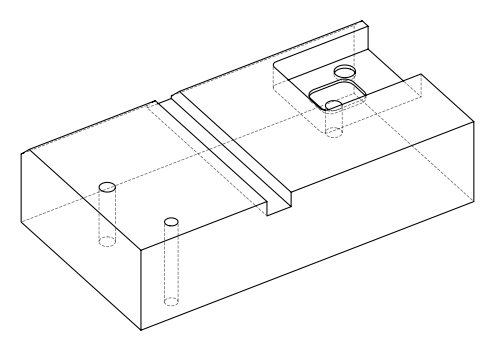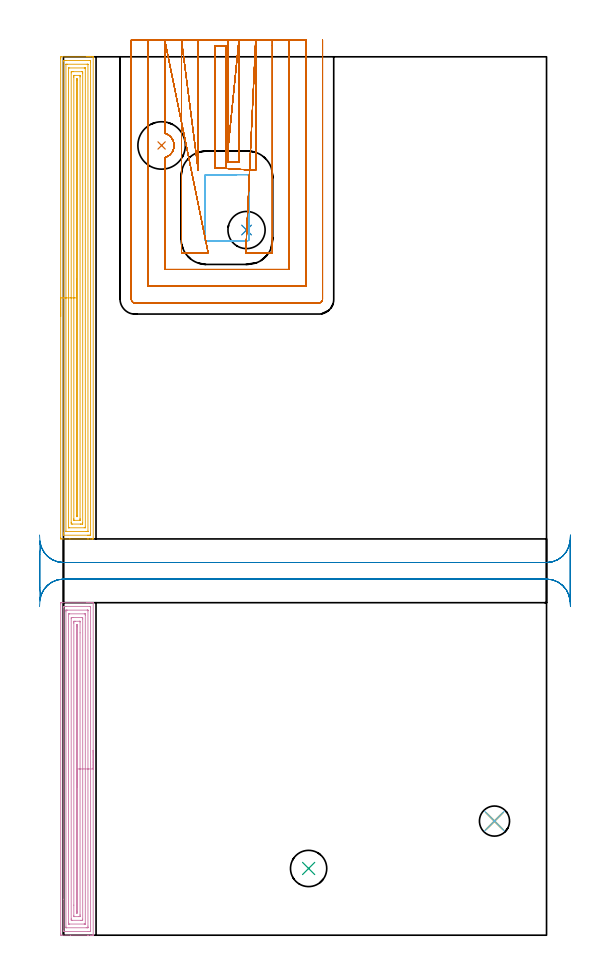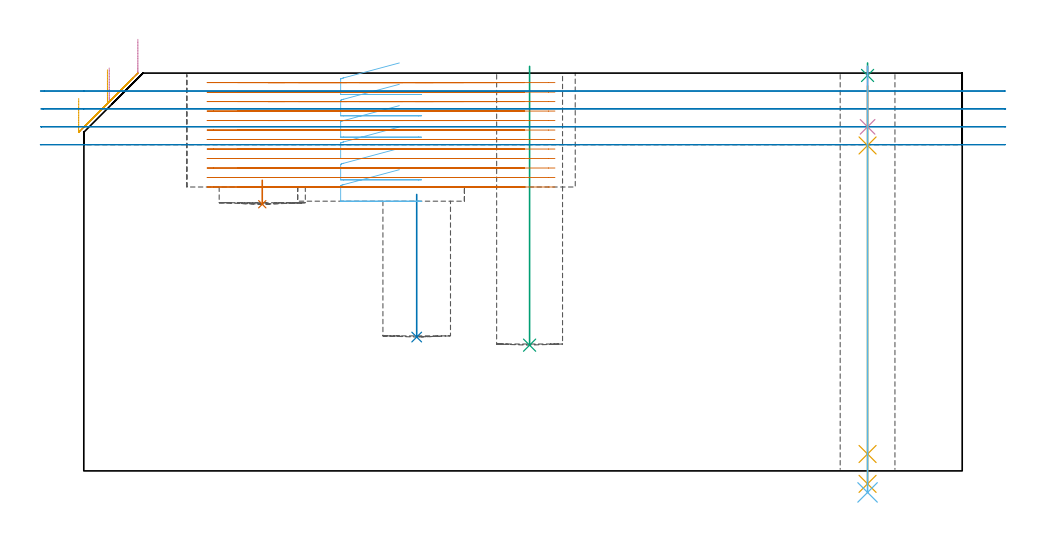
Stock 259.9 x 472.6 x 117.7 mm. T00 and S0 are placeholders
(PLAN: 12 operations, 10 tool changes, 96.4 min)
(1 INDEXABLE_INSERT_DRILL_BLIND_HOLE_FROM_SOLID | STEP1POCKET | NXT0302_022 | 0.04 min | 19638 mm3)
(2 INDEXABLE_INSERT_DRILL_BLIND_HOLE_FROM_SOLID_1 | STEP1POCKET_1 | NXT0302_011 | 0.18 min | 24417 mm3)
(3 INDEXABLE_INSERT_DRILL_BLIND_HOLE_FROM_SOLID_2 | STEP1POCKET_2 | NXT0302_010 | 0.33 min | 23928 mm3)
(4 AREA_MILL | FG_CHAMFER_SURFACE | UGT0205_001 | 10.23 min | 28556 mm3)
(5 AREA_MILL_1 | FG_CHAMFER_SURFACE_1 | UGT0205_001 | 14.74 min | 40880 mm3)
(6 MILL_RECTANGULAR_POCKET | POCKET_RECTANGULAR_STRAIGHT | UGT0201_109 | Follow Part, ap 6.35, ae 75% | 2.3 min | 96113 mm3)
(7 MILL_SLOT | SLOT_PARTIAL_RECTANGULAR | NXT0201_011 | Follow Part, ap 3, ae 75% | 62.24 min | 421793 mm3)
(8 MILL_RECTANGULAR_SLOT | SLOT_RECTANGULAR | UGT0201_109 | Follow Part, ap 6.35, ae 75% | 5.15 min | 186782 mm3)
(9 SPOT_DRILL | STEP1HOLE | NXT0321_9005460120000 | 0.03 min | 19 mm3)
(10 DRILL_BLIND_HOLE_INTO_CENTER | STEP1HOLE | NXT0301_077 | 0.07 min | 1271 mm3)
(11 GUN_DRILL_THROUGH_HOLE | STEP1HOLE | UGT0307_007 | 0.58 min | 8044 mm3)
(12 DRILL_TO_ENLARGE_THROUGH_HOLE | STEP1HOLE | UGT0301_286 | 0.51 min | 14866 mm3)
(TOOL NXT0302_022 | Index. Insert Drill 25.5mm [880-D2550L25-03] | D25.5 PA176 FL77 Z2)
(TOOL NXT0302_011 | Index. Insert Drill 20mm [880-D2000L25-05] | D20 PA176 FL100 Z2)
(TOOL NXT0302_010 | Index. Insert Drill 19.5mm [880-D1950L25-05] | D19.5 PA176 FL98 Z2)
(TOOL UGT0205_001 | Chamfer Mill 20 x 3 x 45 deg. | D20 FL50 Z2)
(TOOL UGT0201_109 | End Mill 25.4 mm | D25.4 FL25 Z2)
(TOOL NXT0201_011 | ENDMILL 12mm [2P460-1200-NA 1630] | D12 FL38 Z6)
(TOOL NXT0321_9005460120000 | NC Spot Drill, 142deg, 12mm, Carbide, Uncoated | D12 PA142 FL30 Z2)
(TOOL NXT0301_077 | Carbide Drill 10.6mm [860.1-1060-053A1-MM 2214] | D10.6 PA140 FL71 Z2)
(TOOL UGT0307_007 | Gun Drill 10 mm | D10 PA130 FL24 Z1)
(TOOL UGT0301_286 | Twist Drill 16.2 mm | D16.2 PA118 FL125 Z2)
(OP 1 INDEXABLE_INSERT_DRILL_BLIND_HOLE_FROM_SOLID)
G17 G21 G94 G90
T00 M6
G54
G17 G0 G90 X52.8 Y424.9 S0 M3
G43 Z127.7 H1
G94 G81 G98 Z78.9 F250. R86.
G80
M5
M2
(OP 2 INDEXABLE_INSERT_DRILL_BLIND_HOLE_FROM_SOLID_1)
G17 G21 G94 G90
T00 M6
G54
G17 G0 G90 X98.5 Y379.4 S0 M3
G43 Z127.7 H1
G94 G81 G98 Z39.6 F250. R81.8
G80
M5
M2
(OP 3 INDEXABLE_INSERT_DRILL_BLIND_HOLE_FROM_SOLID_2)
G17 G21 G94 G90
T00 M6
G54
G17 G0 G90 X131.9 Y35.9 S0 M3
G43 Z127.7 H1
G94 G81 G98 Z37.2 F250. R119.7
G80
M5
M2
(OP 4 AREA_MILL)
G17 G21 G94 G90
T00 M6
G54
G17 G0 G90 X16. Y99.45 S1061 M3
G43 Z127.7 H0
G94 G1 Y99.412 Z126.828 F250.
Y99.298 Z125.963
Y99.109 Z125.112
Y98.847 Z124.28
Y98.513 Z123.474
Y98.11 Z122.7
Y97.642 Z121.964
Y97.11 Z121.272
Y96.521 Z120.629
Y95.878 Z120.039
Y95.186 Z119.508
Y94.45 Z119.04
Y93.676 Z118.637
Y92.87 Z118.303
Y92.038 Z118.041
Y91.186 Z117.852
Y90.322 Z117.738
Y89.45 Z117.7
Y0.165
X15.998 Y0.01 Z117.689
X15.852 Y0.002 Z117.544
X15.7 Y0. Z117.399
X15.363 Z117.062
X14.715 Z116.41
X13.513 Z115.21
X12.959 Z114.653
X3.737 Z105.434
X-1.093 Z100.604
X-1.492 Y0.01 Z100.205
X-1.496 Y0.202 Z100.202
X-1.499 Y0.611 Z100.201
Y178.289
X-1.496 Y178.699 Z100.202
X-1.492 Y178.89 Z100.205
X-1.093 Y178.895 Z100.604
X-0.492 Y178.9 Z101.205
X12.358 Z114.053
X12.959 Z114.653
X13.513 Z115.21
X13.837 Z115.533
X14.391 Z116.087
X14.715 Z116.41
X15.363 Z117.062
X15.7 Z117.399
X15.852 Y178.898 Z117.544
X15.998 Y178.89 Z117.688
X16. Y178.735 Z117.7
Y89.45
X14.586 Z116.286
X14.585 Y2.529 Z116.285
X14.584 Y2.397 Z116.284
X14.579 Y2.026 Z116.279
X14.219 Y2.008 Z115.919
X13.837 Y2.003 Z115.537
X13.349 Y2. Z115.049
X12.959 Z114.659
X0.175 Z101.875
X-0.01 Y2.002 Z101.69
X-0.04 Y2.004 Z101.66
X-0.07 Y2.01 Z101.63
X-0.079 Y2.019 Z101.621
X-0.08 Y2.042 Z101.62
X-0.085 Y2.264 Z101.615
X-0.086 Y19.325 Z101.614
X-0.085 Y176.371 Z101.615
X-0.084 Y176.503 Z101.616
X-0.079 Y176.874 Z101.621
X0.281 Y176.892 Z101.981
X0.663 Y176.897 Z102.363
X1.151 Y176.9 Z102.851
X1.541 Z103.241
X14.325 Z116.025
X14.51 Y176.898 Z116.21
X14.54 Y176.896 Z116.24
X14.57 Y176.89 Z116.27
X14.579 Y176.881 Z116.279
X14.58 Y176.858 Z116.28
X14.585 Y176.636 Z116.285
X14.586 Y159.562 Z116.286
Y89.45
X13.172 Z114.872
X13.171 Y4.859 Z114.871
X13.17 Y4.182 Z114.87
X13.167 Y4.075 Z114.867
X13.165 Y4.023 Z114.865
X13.159 Y4.009 Z114.859
X13.134 Y4.004 Z114.834
X12.959 Y4.002 Z114.659
X12.26 Y4. Z113.96
X1.72 Y4.001 Z103.42
X1.541 Y4.005 Z103.241
X1.363 Y4.01 Z103.063
X1.335 Y4.022 Z103.035
X1.333 Y4.053 Z103.033
X1.33 Y4.11 Z103.03
X1.329 Y4.182 Z103.029
Y4.399
Y174.041
X1.33 Y174.718 Z103.03
X1.332 Y174.825 Z103.032
X1.335 Y174.877 Z103.035
X1.341 Y174.891 Z103.041
X1.366 Y174.896 Z103.066
X1.541 Y174.898 Z103.241
X2.24 Y174.9 Z103.94
X12.78 Y174.899 Z114.48
X12.959 Y174.895 Z114.659
X13.137 Y174.89 Z114.837
X13.165 Y174.878 Z114.865
X13.167 Y174.847 Z114.867
X13.17 Y174.79 Z114.87
X13.171 Y174.718 Z114.871
Y174.501
X13.172 Y89.45 Z114.872
X11.757 Z113.457
Y6.297
X11.755 Y6.109 Z113.455
X11.753 Y6.041 Z113.453
X11.75 Y6.011 Z113.45
X11.731 Y6.009 Z113.431
X11.626 Y6.005 Z113.326
X11.202 Y6. Z112.902
X11.171 Z112.871
X3.267 Z104.967
X2.874 Y6.003 Z104.574
X2.777 Y6.007 Z104.477
X2.755 Y6.01 Z104.455
X2.749 Y6.019 Z104.449
X2.747 Y6.053 Z104.447
X2.745 Y6.133 Z104.445
X2.743 Y6.532 Z104.443
Y6.861
Y172.603
X2.745 Y172.792 Z104.445
X2.747 Y172.859 Z104.447
X2.749 Y172.889 Z104.449
X2.769 Y172.892 Z104.469
X2.874 Y172.895 Z104.574
X3.298 Y172.9 Z104.998
X3.329 Z105.029
X11.233 Z112.933
X11.626 Y172.897 Z113.326
X11.723 Y172.893 Z113.423
X11.745 Y172.89 Z113.445
X11.751 Y172.881 Z113.451
X11.753 Y172.847 Z113.453
X11.755 Y172.767 Z113.455
X11.757 Y172.368 Z113.457
Y172.039
Y89.45
X10.343 Z112.043
Y8.628
X10.324 Y8.01 Z112.024
X10.079 Y8.003 Z111.779
X9.446 Y8. Z111.146
X9.203 Z110.903
X4.811 Y8.001 Z106.511
X4.176 Y8.01 Z105.876
X4.158 Y8.647 Z105.858
X4.157 Y8.666 Z105.857
Y170.272
X4.176 Y170.89 Z105.876
X4.421 Y170.897 Z106.121
X5.054 Y170.9 Z106.754
X5.296 Z106.996
X9.689 Y170.899 Z111.389
X10.324 Y170.89 Z112.024
X10.342 Y170.253 Z112.042
X10.343 Y170.234 Z112.043
Y89.45
X8.929 Z110.629
Y10.958
X8.927 Y10.432 Z110.627
X8.925 Y10.069 Z110.625
X8.922 Y10.021 Z110.622
X8.885 Y10.01 Z110.585
X8.78 Y10.005 Z110.48
X8.567 Y10.002 Z110.267
X8.114 Y10. Z109.814
X5.933 Z107.633
X5.791 Z107.491
X5.677 Y10.002 Z107.377
X5.602 Y10.006 Z107.302
X5.584 Y10.009 Z107.284
X5.578 Y10.02 Z107.278
X5.576 Y10.065 Z107.276
X5.572 Y10.432 Z107.272
X5.571 Y16.192 Z107.271
Y167.942
X5.573 Y168.468 Z107.273
X5.575 Y168.831 Z107.275
X5.578 Y168.879 Z107.278
X5.615 Y168.89 Z107.315
X5.72 Y168.895 Z107.42
X5.933 Y168.898 Z107.633
X6.386 Y168.9 Z108.086
X8.567 Z110.267
X8.709 Z110.409
X8.823 Y168.898 Z110.523
X8.898 Y168.894 Z110.598
X8.916 Y168.891 Z110.616
X8.922 Y168.88 Z110.622
X8.924 Y168.835 Z110.624
X8.928 Y168.468 Z110.628
X8.929 Y162.692 Z110.629
Y89.45
X7.515 Z109.215
X7.514 Y12.396 Z109.214
X7.513 Y12.218 Z109.213
X7.51 Y12.084 Z109.21
X7.508 Y12.024 Z109.208
X7.464 Y12.01 Z109.164
X7.357 Y12.007 Z109.057
X7.024 Y12.002 Z108.724
X7.001 Y12.006 Z108.701
X6.996 Y12.008 Z108.696
X6.992 Y12.034 Z108.692
X6.987 Y12.218 Z108.687
X6.986 Y12.396 Z108.686
X6.985 Y12.934 Z108.685
X6.986 Y166.504 Z108.686
X6.987 Y166.682 Z108.687
X6.99 Y166.816 Z108.69
X6.992 Y166.876 Z108.692
X7.036 Y166.89 Z108.736
X7.143 Y166.893 Z108.843
X7.476 Y166.898 Z109.176
X7.499 Y166.894 Z109.199
X7.504 Y166.892 Z109.204
X7.508 Y166.866 Z109.208
X7.513 Y166.682 Z109.213
X7.514 Y166.505 Z109.214
X7.515 Y165.966 Z109.215
Y89.45
Y88.578 Z109.253
Y87.714 Z109.367
Y86.862 Z109.555
Y86.03 Z109.818
Y85.224 Z110.152
Y84.45 Z110.554
Y83.714 Z111.023
Y83.022 Z111.554
Y82.379 Z112.144
Y81.79 Z112.787
Y81.258 Z113.479
Y80.79 Z114.215
Y80.387 Z114.988
Y80.053 Z115.794
Y79.791 Z116.626
Y79.602 Z117.478
Y79.488 Z118.343
Y79.45 Z119.215
G0 Z127.7
M5
M2
(OP 5 AREA_MILL_1)
G17 G21 G94 G90
T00 M6
G54
G17 G0 G90 X-1.5 Y332.9 S1061 M3
G43 Z127.7 H0
Z110.2
G94 G1 Y332.938 Z109.328 F250.
Y333.052 Z108.464
Y333.241 Z107.612
Y333.503 Z106.78
Y333.837 Z105.974
Y334.24 Z105.2
Y334.709 Z104.464
Y335.24 Z103.772
Y335.829 Z103.129
Y336.472 Z102.54
Y337.164 Z102.009
Y337.9 Z101.54
Y338.674 Z101.137
Y339.48 Z100.803
Y340.312 Z100.541
Y341.164 Z100.352
Y342.028 Z100.238
Y342.9 Z100.2
Y471.503
X-1.499 Y471.983 Z100.201
X-1.496 Y472.392 Z100.202
X-1.492 Y472.59 Z100.205
X-1.093 Y472.6 Z100.604
X12.352 Z114.047
X12.959 Z114.653
X13.501 Z115.198
X13.837 Z115.533
X14.38 Z116.076
X14.715 Z116.41
X15.387 Z117.086
X15.689 Z117.389
X15.847 Y472.597 Z117.539
X15.998 Y472.59 Z117.689
X16. Y472.429 Z117.7
Y213.371
X15.998 Y213.21 Z117.689
X15.847 Y213.203 Z117.539
X15.689 Y213.2 Z117.389
X15.386 Z117.086
X14.715 Z116.41
X13.501 Z115.198
X12.959 Z114.653
X3.434 Z105.131
X-1.093 Z100.604
X-1.368 Y213.203 Z100.33
X-1.492 Y213.21 Z100.206
X-1.499 Y213.337 Z100.199
X-1.5 Y213.817 Z100.2
Y342.9
X-0.086 Z101.614
X-0.085 Y470.064 Z101.615
X-0.084 Y470.196 Z101.616
X-0.079 Y470.567 Z101.621
X0.275 Y470.591 Z101.975
X0.663 Y470.597 Z102.363
X1.144 Y470.6 Z102.844
X1.541 Z103.241
X14.318 Z116.018
X14.509 Y470.598 Z116.209
X14.541 Y470.595 Z116.241
X14.57 Y470.591 Z116.27
X14.579 Y470.553 Z116.279
X14.584 Y470.329 Z116.284
X14.585 Y470.196 Z116.285
X14.586 Y469.434 Z116.286
X14.585 Y215.736 Z116.285
X14.584 Y215.604 Z116.284
X14.579 Y215.233 Z116.279
X14.225 Y215.209 Z115.925
X13.837 Y215.203 Z115.537
X13.356 Y215.2 Z115.056
X12.959 Z114.659
X0.182 Z101.882
X-0.009 Y215.202 Z101.691
X-0.041 Y215.205 Z101.659
X-0.07 Y215.209 Z101.63
X-0.079 Y215.247 Z101.621
X-0.084 Y215.471 Z101.616
X-0.085 Y215.604 Z101.615
X-0.086 Y216.366 Z101.614
Y342.9
X1.328 Z103.028
X1.329 Y468.409 Z103.029
X1.331 Y468.518 Z103.031
X1.333 Y468.571 Z103.033
X1.335 Y468.589 Z103.035
X1.359 Y468.595 Z103.059
X1.541 Y468.597 Z103.241
X2.232 Y468.6 Z103.932
X12.772 Z114.472
X12.959 Y468.597 Z114.659
X13.145 Y468.592 Z114.845
X13.165 Y468.59 Z114.865
X13.167 Y468.576 Z114.867
X13.17 Y468.539 Z114.87
X13.171 Y468.482 Z114.871
Y468.409
Y217.391
X13.169 Y217.282 Z114.869
X13.167 Y217.229 Z114.867
X13.165 Y217.211 Z114.865
X13.141 Y217.206 Z114.841
X12.959 Y217.203 Z114.659
X12.268 Y217.2 Z113.968
X1.728 Z103.428
X1.541 Y217.203 Z103.241
X1.355 Y217.208 Z103.055
X1.335 Y217.21 Z103.035
X1.333 Y217.224 Z103.033
X1.33 Y217.261 Z103.03
X1.329 Y217.318 Z103.029
Y217.391
X1.328 Y342.9 Z103.028
X2.743 Z104.443
Y466.294
X2.745 Y466.482 Z104.445
X2.747 Y466.55 Z104.447
X2.749 Y466.583 Z104.449
X2.764 Y466.59 Z104.464
X3.32 Y466.6 Z105.02
X11.225 Z112.925
X11.63 Y466.596 Z113.33
X11.73 Y466.592 Z113.43
X11.75 Y466.59 Z113.45
X11.752 Y466.576 Z113.452
X11.755 Y466.54 Z113.455
X11.756 Y466.462 Z113.456
X11.757 Y219.506 Z113.457
X11.755 Y219.318 Z113.455
X11.753 Y219.25 Z113.453
X11.751 Y219.217 Z113.451
X11.736 Y219.21 Z113.436
X11.18 Y219.2 Z112.88
X3.275 Z104.975
X2.87 Y219.204 Z104.57
X2.77 Y219.208 Z104.47
X2.75 Y219.21 Z104.45
X2.748 Y219.224 Z104.448
X2.745 Y219.26 Z104.445
X2.744 Y219.338 Z104.444
X2.743 Y342.9 Z104.443
X4.157 Z105.857
Y463.962
X4.176 Y464.59 Z105.876
X4.412 Y464.597 Z106.112
X5.054 Y464.6 Z106.754
X5.287 Z106.987
X9.679 Y464.599 Z111.379
X10.324 Y464.59 Z112.024
X10.342 Y463.943 Z112.042
X10.343 Y463.924 Z112.043
Y221.838
X10.324 Y221.21 Z112.024
X10.088 Y221.203 Z111.788
X9.446 Y221.201 Z111.146
X9.213 Y221.2 Z110.913
X4.821 Y221.201 Z106.521
X4.176 Y221.21 Z105.876
X4.158 Y221.857 Z105.858
X4.157 Y221.876 Z105.857
Y342.9
X5.571 Z107.271
Y461.631
X5.572 Y462.156 Z107.272
X5.575 Y462.52 Z107.275
X5.578 Y462.574 Z107.278
X5.583 Y462.59 Z107.283
X5.606 Y462.593 Z107.306
X5.715 Y462.597 Z107.415
X5.933 Y462.599 Z107.633
X8.713 Z110.413
X8.829 Y462.597 Z110.529
X8.906 Y462.592 Z110.606
X8.922 Y462.59 Z110.622
X8.924 Y462.572 Z110.624
X8.926 Y462.524 Z110.626
X8.928 Y462.156 Z110.628
X8.929 Y461.789 Z110.629
Y224.169
X8.928 Y223.644 Z110.628
X8.925 Y223.28 Z110.625
X8.922 Y223.226 Z110.622
X8.917 Y223.21 Z110.617
X8.894 Y223.207 Z110.594
X8.785 Y223.203 Z110.485
X8.567 Y223.201 Z110.267
X5.787 Z107.487
X5.671 Y223.203 Z107.371
X5.594 Y223.208 Z107.294
X5.578 Y223.21 Z107.278
X5.576 Y223.228 Z107.276
X5.574 Y223.276 Z107.274
X5.572 Y223.644 Z107.272
X5.571 Y224.011 Z107.271
Y342.9
X6.985 Z108.685
Y460.192
X6.986 Y460.37 Z108.686
X6.989 Y460.504 Z108.689
X6.992 Y460.569 Z108.692
X6.997 Y460.59 Z108.697
X7.024 Y460.592 Z108.724
X7.137 Y460.596 Z108.837
X7.464 Y460.598 Z109.164
X7.495 Y460.594 Z109.195
X7.504 Y460.591 Z109.204
X7.508 Y460.554 Z109.208
X7.512 Y460.37 Z109.212
X7.514 Y460.192 Z109.214
Y225.608
X7.513 Y225.43 Z109.213
X7.511 Y225.296 Z109.211
X7.508 Y225.231 Z109.208
X7.503 Y225.21 Z109.203
X7.476 Y225.208 Z109.176
X7.363 Y225.204 Z109.063
X7.036 Y225.202 Z108.736
X7.005 Y225.206 Z108.705
X6.996 Y225.209 Z108.696
X6.992 Y225.246 Z108.692
X6.988 Y225.43 Z108.688
X6.986 Y225.608 Z108.686
X6.985 Y342.9 Z108.685
Y343.772 Z108.723
Y344.637 Z108.837
Y345.488 Z109.026
Y346.32 Z109.288
Y347.126 Z109.622
Y347.9 Z110.025
Y348.636 Z110.494
Y349.328 Z111.025
Y349.971 Z111.614
Y350.56 Z112.257
Y351.092 Z112.95
Y351.56 Z113.685
Y351.963 Z114.459
Y352.297 Z115.265
Y352.559 Z116.097
Y352.748 Z116.949
Y352.862 Z117.814
Y352.9 Z118.685
G0 Z127.7
M5
M2
(OP 6 MILL_RECTANGULAR_POCKET)
G17 G21 G94 G90
T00 M6
G54
G17 G0 G90 X93.353 Y409.2 S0 M3
G43 Z127.7 H0
Z120.7
G94 G1 X76.9 Z116.291 F250.
X76.805 Z116.266
X76.567 Y409.141 Z116.2
X76.353 Y409.021 Z116.134
X76.179 Y408.847 Z116.069
X76.059 Y408.633 Z116.003
X76. Y408.395 Z115.937
Y408.3 Z115.912
Y391.4 Z111.383
Y374.5 F500.
G3 X76.9 Y373.6 R0.9
G1 X99.
G3 X99.9 Y374.5 R0.9
G1 Y408.3
G3 X99. Y409.2 R0.9
G1 X76.9
G3 X76. Y408.3 R0.9
G1 Y391.4
Y390.4
G0 X93.353 Y409.2 Z114.383
G1 X76.9 Z109.975 F250.
X76.805 Z109.949
X76.567 Y409.141 Z109.884
X76.353 Y409.021 Z109.818
X76.179 Y408.847 Z109.752
X76.059 Y408.633 Z109.686
X76. Y408.395 Z109.62
Y408.3 Z109.595
Y391.4 Z105.067
Y374.5 F500.
G3 X76.9 Y373.6 R0.9
G1 X99.
G3 X99.9 Y374.5 R0.9
G1 Y408.3
G3 X99. Y409.2 R0.9
G1 X76.9
G3 X76. Y408.3 R0.9
G1 Y391.4
Y390.4
G0 X93.353 Y409.2 Z108.067
G1 X76.9 Z103.658 F250.
X76.805 Z103.633
X76.567 Y409.141 Z103.567
X76.353 Y409.021 Z103.501
X76.179 Y408.847 Z103.435
X76.059 Y408.633 Z103.37
X76. Y408.395 Z103.304
Y408.3 Z103.278
Y391.4 Z98.75
Y374.5 F500.
G3 X76.9 Y373.6 R0.9
G1 X99.
G3 X99.9 Y374.5 R0.9
G1 Y408.3
G3 X99. Y409.2 R0.9
G1 X76.9
G3 X76. Y408.3 R0.9
G1 Y391.4
Y390.4
G0 X93.353 Y409.2 Z101.75
G1 X76.9 Z97.341 F250.
X76.805 Z97.316
X76.567 Y409.141 Z97.25
X76.353 Y409.021 Z97.184
X76.179 Y408.847 Z97.119
X76.059 Y408.633 Z97.053
X76. Y408.395 Z96.987
Y408.3 Z96.962
Y391.4 Z92.433
Y374.5 F500.
G3 X76.9 Y373.6 R0.9
G1 X99.
G3 X99.9 Y374.5 R0.9
G1 Y408.3
G3 X99. Y409.2 R0.9
G1 X76.9
G3 X76. Y408.3 R0.9
G1 Y391.4
Y390.4
G0 X93.353 Y409.2 Z95.433
G1 X76.9 Z91.025 F250.
X76.805 Z90.999
X76.567 Y409.141 Z90.934
X76.353 Y409.021 Z90.868
X76.179 Y408.847 Z90.802
X76.059 Y408.633 Z90.736
X76. Y408.395 Z90.67
Y408.3 Z90.645
Y391.4 Z86.117
Y374.5 F500.
G3 X76.9 Y373.6 R0.9
G1 X99.
G3 X99.9 Y374.5 R0.9
G1 Y408.3
G3 X99. Y409.2 R0.9
G1 X76.9
G3 X76. Y408.3 R0.9
G1 Y391.4
Y390.4
G0 X93.353 Y409.2 Z89.117
G1 X76.9 Z84.708 F250.
X76.805 Z84.683
X76.567 Y409.141 Z84.617
X76.353 Y409.021 Z84.551
X76.179 Y408.847 Z84.485
X76.059 Y408.633 Z84.42
X76. Y408.395 Z84.354
Y408.3 Z84.328
Y391.4 Z79.8
Y374.5 F500.
G3 X76.9 Y373.6 R0.9
G1 X99.
G3 X99.9 Y374.5 R0.9
G1 Y408.3
G3 X99. Y409.2 R0.9
G1 X76.9
G3 X76. Y408.3 R0.9
G1 Y391.4
Y390.4
G0 Z127.7
M5
M2
(OP 7 MILL_SLOT)
G17 G21 G94 G90
T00 M6
G54
G17 G0 G90 X88.4 Y481.6 S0 M3
G43 Z127.7 H1
Z114.892
G94 G1 Y478.6 F250.
Y415.9 F500.
X94.4
Y478.6
Y481.6 F250.
X87.5 Y412.9 F500.
Y415.9 F250.
Y478.6 F500.
X81.5
Y415.9
Y412.9 F250.
X103.4 Y411.507 F500.
Y414.507 F250.
Y478.6 F500.
Y481.6 F250.
X98.079 Y367.2 F500.
X101.079 F250.
X112.4 F500.
Y478.6
Y481.6 F250.
X72.5
Y478.6
Y414.505 F500.
Y411.505 F250.
X63.5 Y481.6 F500.
Y478.6 F250.
Y367.2 F500.
X74.821
X77.821 F250.
X54.5 Y481.6 F500.
Y478.6 F250.
Y431.424 F500.
G2 X56.276 Y430.683 R6.771
G1 X56.903 Y430.258
G2 X58.96 Y422.148 R6.776
G1 X58.82 Y421.849
X58.773 Y421.759
X58.385 Y421.111
G2 X57.715 Y420.279 R6.77
X54.5 Y418.376 R6.77
G1 Y358.2
X121.4
Y478.6
Y481.6 F250.
X45.5
Y478.6
Y349.2 F500.
X130.4
Y478.6
Y481.6 F250.
X36.5
Y478.6
Y342.1 F500.
G3 X38.4 Y340.2 R1.9
G1 X137.5
G3 X139.4 Y342.1 R1.9
G1 Y478.6
Y481.6 F250.
G0 X88.4 Z112.083
G1 Y478.6
Y415.9 F500.
X94.4
Y478.6
Y481.6 F250.
X87.5 Y412.9 F500.
Y415.9 F250.
Y478.6 F500.
X81.5
Y415.9
Y412.9 F250.
X103.4 Y411.507 F500.
Y414.507 F250.
Y478.6 F500.
Y481.6 F250.
X98.079 Y367.2 F500.
X101.079 F250.
X112.4 F500.
Y478.6
Y481.6 F250.
X72.5
Y478.6
Y414.505 F500.
Y411.505 F250.
X63.5 Y481.6 F500.
Y478.6 F250.
Y367.2 F500.
X74.821
X77.821 F250.
X54.5 Y481.6 F500.
Y478.6 F250.
Y431.424 F500.
G2 X56.276 Y430.683 R6.771
G1 X56.903 Y430.258
G2 X58.96 Y422.148 R6.778
G1 X58.82 Y421.849
X58.773 Y421.759
X58.385 Y421.111
G2 X54.5 Y418.376 R6.77
G1 Y358.2
X121.4
Y478.6
Y481.6 F250.
X45.5
Y478.6
Y349.2 F500.
X130.4
Y478.6
Y481.6 F250.
X36.5
Y478.6
Y342.1 F500.
G3 X38.4 Y340.2 R1.9
G1 X137.5
G3 X139.4 Y342.1 R1.9
G1 Y478.6
Y481.6 F250.
G0 X88.4 Z109.275
G1 Y478.6
Y415.9 F500.
X94.4
Y478.6
Y481.6 F250.
X87.5 Y412.9 F500.
Y415.9 F250.
Y478.6 F500.
X81.5
Y415.9
Y412.9 F250.
X103.4 Y411.507 F500.
Y414.507 F250.
Y478.6 F500.
Y481.6 F250.
X98.079 Y367.2 F500.
X101.079 F250.
X112.4 F500.
Y478.6
Y481.6 F250.
X72.5
Y478.6
Y414.505 F500.
Y411.505 F250.
X63.5 Y481.6 F500.
Y478.6 F250.
Y367.2 F500.
X74.821
X77.821 F250.
X54.5 Y481.6 F500.
Y478.6 F250.
Y431.424 F500.
G2 X56.276 Y430.683 R6.771
G1 X56.903 Y430.258
G2 X58.96 Y422.148 R6.778
G1 X58.82 Y421.849
X58.773 Y421.759
X58.385 Y421.111
G2 X54.5 Y418.376 R6.77
G1 Y358.2
X121.4
Y478.6
Y481.6 F250.
X45.5
Y478.6
Y349.2 F500.
X130.4
Y478.6
Y481.6 F250.
X36.5
Y478.6
Y342.1 F500.
G3 X38.4 Y340.2 R1.9
G1 X137.5
G3 X139.4 Y342.1 R1.9
G1 Y478.6
Y481.6 F250.
G0 X88.4 Z106.467
G1 Y478.6
Y415.9 F500.
X94.4
Y478.6
Y481.6 F250.
X87.5 Y412.9 F500.
Y415.9 F250.
Y478.6 F500.
X81.5
Y415.9
Y412.9 F250.
X103.4 Y411.507 F500.
Y414.507 F250.
Y478.6 F500.
Y481.6 F250.
X98.079 Y367.2 F500.
X101.079 F250.
X112.4 F500.
Y478.6
Y481.6 F250.
X72.5
Y478.6
Y414.505 F500.
Y411.505 F250.
X63.5 Y481.6 F500.
Y478.6 F250.
Y367.2 F500.
X74.821
X77.821 F250.
X54.5 Y481.6 F500.
Y478.6 F250.
Y431.424 F500.
G2 X55.606 Y431.034 R6.771
X56.276 Y430.683 R6.771
G1 X56.902 Y430.259
G2 X58.012 Y429.18 R6.776
X59.287 Y423.055 R6.776
X58.959 Y422.146 R6.776
G1 X58.82 Y421.849
X58.773 Y421.759
X58.384 Y421.11
G2 X54.5 Y418.377 R6.771
G1 Y358.2
X121.4
Y478.6
Y481.6 F250.
X45.5
Y478.6
Y349.2 F500.
X130.4
Y478.6
Y481.6 F250.
X36.5
Y478.6
Y342.1 F500.
G3 X38.4 Y340.2 R1.9
G1 X137.5
G3 X139.4 Y342.1 R1.9
G1 Y478.6
Y481.6 F250.
G0 X88.4 Z103.658
G1 Y478.6
Y415.9 F500.
X94.4
Y478.6
Y481.6 F250.
X87.5 Y412.9 F500.
Y415.9 F250.
Y478.6 F500.
X81.5
Y415.9
Y412.9 F250.
X103.4 Y411.507 F500.
Y414.507 F250.
Y478.6 F500.
Y481.6 F250.
X98.079 Y367.2 F500.
X101.079 F250.
X112.4 F500.
Y478.6
Y481.6 F250.
X72.5
Y478.6
Y414.505 F500.
Y411.505 F250.
X63.5 Y481.6 F500.
Y478.6 F250.
Y367.2 F500.
X74.821
X77.821 F250.
X54.5 Y481.6 F500.
Y478.6 F250.
Y431.424 F500.
G2 X55.614 Y431.03 R6.771
X56.276 Y430.683 R6.771
G1 X56.902 Y430.259
G2 X58.012 Y429.18 R6.776
X59.287 Y423.055 R6.776
X58.959 Y422.146 R6.776
G1 X58.773 Y421.759
X58.384 Y421.11
G2 X54.5 Y418.377 R6.771
G1 Y358.2
X121.4
Y478.6
Y481.6 F250.
X45.5
Y478.6
Y349.2 F500.
X130.4
Y478.6
Y481.6 F250.
X36.5
Y478.6
Y342.1 F500.
G3 X38.4 Y340.2 R1.9
G1 X137.5
G3 X139.4 Y342.1 R1.9
G1 Y478.6
Y481.6 F250.
G0 X88.4 Z100.85
G1 Y478.6
Y415.9 F500.
X94.4
Y478.6
Y481.6 F250.
X87.5 Y412.9 F500.
Y415.9 F250.
Y478.6 F500.
X81.5
Y415.9
Y412.9 F250.
X103.4 Y411.507 F500.
Y414.507 F250.
Y478.6 F500.
Y481.6 F250.
X98.079 Y367.2 F500.
X101.079 F250.
X112.4 F500.
Y478.6
Y481.6 F250.
X72.5
Y478.6
Y414.505 F500.
Y411.505 F250.
X63.5 Y481.6 F500.
Y478.6 F250.
Y367.2 F500.
X74.821
X77.821 F250.
X54.5 Y481.6 F500.
Y478.6 F250.
Y431.424 F500.
G2 X56.276 Y430.683 R6.771
G1 X56.903 Y430.258
G2 X58.96 Y422.148 R6.776
G1 X58.82 Y421.849
X58.773 Y421.759
X58.385 Y421.111
G2 X54.5 Y418.376 R6.77
G1 Y358.2
X121.4
Y478.6
Y481.6 F250.
X45.5
Y478.6
Y349.2 F500.
X130.4
Y478.6
Y481.6 F250.
X36.5
Y478.6
Y342.1 F500.
G3 X38.4 Y340.2 R1.9
G1 X137.5
G3 X139.4 Y342.1 R1.9
G1 Y478.6
Y481.6 F250.
G0 X88.4 Z98.042
G1 Y478.6
Y415.9 F500.
X94.4
Y478.6
Y481.6 F250.
X87.5 Y412.9 F500.
Y415.9 F250.
Y478.6 F500.
X81.5
Y415.9
Y412.9 F250.
X103.4 Y411.507 F500.
Y414.507 F250.
Y478.6 F500.
Y481.6 F250.
X98.079 Y367.2 F500.
X101.079 F250.
X112.4 F500.
Y478.6
Y481.6 F250.
X72.5
Y478.6
Y414.505 F500.
Y411.505 F250.
X63.5 Y481.6 F500.
Y478.6 F250.
Y367.2 F500.
X74.821
X77.821 F250.
X54.5 Y481.6 F500.
Y478.6 F250.
Y431.424 F500.
G2 X56.276 Y430.683 R6.771
G1 X56.903 Y430.258
G2 X58.96 Y422.148 R6.778
G1 X58.82 Y421.849
X58.773 Y421.759
X58.385 Y421.111
G2 X54.5 Y418.376 R6.77
G1 Y358.2
X121.4
Y478.6
Y481.6 F250.
X45.5
Y478.6
Y349.2 F500.
X130.4
Y478.6
Y481.6 F250.
X36.5
Y478.6
Y342.1 F500.
G3 X38.4 Y340.2 R1.9
G1 X137.5
G3 X139.4 Y342.1 R1.9
G1 Y478.6
Y481.6 F250.
G0 X88.4 Z95.233
G1 Y478.6
Y415.9 F500.
X94.4
Y478.6
Y481.6 F250.
X87.5 Y412.9 F500.
Y415.9 F250.
Y478.6 F500.
X81.5
Y415.9
Y412.9 F250.
X103.4 Y411.507 F500.
Y414.507 F250.
Y478.6 F500.
Y481.6 F250.
X98.079 Y367.2 F500.
X101.079 F250.
X112.4 F500.
Y478.6
Y481.6 F250.
X72.5
Y478.6
Y414.505 F500.
Y411.505 F250.
X63.5 Y481.6 F500.
Y478.6 F250.
Y367.2 F500.
X74.821
X77.821 F250.
X54.5 Y481.6 F500.
Y478.6 F250.
Y431.424 F500.
G2 X56.276 Y430.683 R6.771
G1 X56.903 Y430.258
G2 X58.96 Y422.148 R6.778
G1 X58.82 Y421.849
X58.773 Y421.759
X58.385 Y421.111
G2 X54.5 Y418.376 R6.77
G1 Y358.2
X121.4
Y478.6
Y481.6 F250.
X45.5
Y478.6
Y349.2 F500.
X130.4
Y478.6
Y481.6 F250.
X36.5
Y478.6
Y342.1 F500.
G3 X38.4 Y340.2 R1.9
G1 X137.5
G3 X139.4 Y342.1 R1.9
G1 Y478.6
Y481.6 F250.
G0 X88.4 Z92.425
G1 Y478.6
Y415.9 F500.
X94.4
Y478.6
Y481.6 F250.
X87.5 Y412.9 F500.
Y415.9 F250.
Y478.6 F500.
X81.5
Y415.9
Y412.9 F250.
X103.4 Y411.507 F500.
Y414.507 F250.
Y478.6 F500.
Y481.6 F250.
X98.079 Y367.2 F500.
X101.079 F250.
X112.4 F500.
Y478.6
Y481.6 F250.
X72.5
Y478.6
Y414.505 F500.
Y411.505 F250.
X63.5 Y481.6 F500.
Y478.6 F250.
Y367.2 F500.
X74.821
X77.821 F250.
X54.5 Y481.6 F500.
Y478.6 F250.
Y431.424 F500.
G2 X55.66 Y431.009 R6.771
X56.28 Y430.68 R6.768
G1 X56.903 Y430.258
G2 X58.96 Y422.148 R6.776
G1 X58.82 Y421.849
X58.773 Y421.759
X58.385 Y421.111
G2 X54.5 Y418.376 R6.77
G1 Y358.2
X121.4
Y478.6
Y481.6 F250.
X45.5
Y478.6
Y349.2 F500.
X130.4
Y478.6
Y481.6 F250.
X36.5
Y478.6
Y342.1 F500.
G3 X38.4 Y340.2 R1.9
G1 X137.5
G3 X139.4 Y342.1 R1.9
G1 Y478.6
Y481.6 F250.
G0 X88.4 Z89.617
G1 Y478.6
Y415.9 F500.
X94.4
Y478.6
Y481.6 F250.
X87.5 Y412.9 F500.
Y415.9 F250.
Y478.6 F500.
X81.5
Y415.9
Y412.9 F250.
X103.4 Y411.506 F500.
Y414.506 F250.
Y478.6 F500.
Y481.6 F250.
X98.079 Y367.2 F500.
X101.079 F250.
X112.4 F500.
Y478.6
Y481.6 F250.
X72.5
Y478.6
Y414.505 F500.
Y411.505 F250.
X63.5 Y481.6 F500.
Y478.6 F250.
Y367.2 F500.
X74.847
X77.847 F250.
X54.5 Y481.6 F500.
Y478.6 F250.
Y431.425 F500.
G2 X55.055 Y431.255 R6.768
X56.282 Y430.679 R6.767
G1 X56.903 Y430.258
G2 X58.96 Y422.148 R6.776
G1 X58.82 Y421.849
X58.773 Y421.759
X58.385 Y421.111
G2 X54.5 Y418.376 R6.77
G1 Y358.2
X121.4
Y478.6
Y481.6 F250.
X45.5
Y478.6
Y349.2 F500.
X130.4
Y478.6
Y481.6 F250.
X36.5
Y478.6
Y342.1 F500.
G3 X38.4 Y340.2 R1.9
G1 X137.5
G3 X139.4 Y342.1 R1.9
G1 Y478.6
Y481.6 F250.
G0 X88.4 Z86.808
G1 Y478.6
Y415.9 F500.
X94.4
Y478.6
Y481.6 F250.
X87.5 Y412.9 F500.
Y415.9 F250.
Y478.6 F500.
X81.5
Y415.9
Y412.9 F250.
X103.4 Y411.506 F500.
Y414.506 F250.
Y478.6 F500.
Y481.6 F250.
X98.079 Y367.2 F500.
X101.079 F250.
X112.4 F500.
Y478.6
Y481.6 F250.
X72.5
Y478.6
Y414.506 F500.
Y411.506 F250.
X63.5 Y481.6 F500.
Y478.6 F250.
Y367.2 F500.
X74.847
X77.847 F250.
X54.5 Y481.6 F500.
Y478.6 F250.
Y431.424 F500.
G2 X55.52 Y431.072 R6.771
X56.282 Y430.679 R6.767
G1 X56.903 Y430.258
G2 X58.96 Y422.148 R6.778
G1 X58.82 Y421.849
X58.773 Y421.759
X58.385 Y421.111
G2 X54.5 Y418.376 R6.77
G1 Y358.2
X121.4
Y478.6
Y481.6 F250.
X45.5
Y478.6
Y349.2 F500.
X130.4
Y478.6
Y481.6 F250.
X36.5
Y478.6
Y342.1 F500.
G3 X38.4 Y340.2 R1.9
G1 X137.5
G3 X139.4 Y342.1 R1.9
G1 Y478.6
Y481.6 F250.
G0 X88.4 Z84.
G1 Y478.6
Y415.9 F500.
X94.4
Y478.6
Y481.6 F250.
X87.5 Y412.9 F500.
Y415.9 F250.
Y478.6 F500.
X81.5
Y415.9
Y412.9 F250.
X103.4 Y411.507 F500.
Y414.507 F250.
Y478.6 F500.
Y481.6 F250.
X98.079 Y367.2 F500.
X101.079 F250.
X112.4 F500.
Y478.6
Y481.6 F250.
X72.5
Y478.6
Y414.501 F500.
Y411.501 F250.
X63.5 Y481.6 F500.
Y478.6 F250.
Y367.2 F500.
X74.847
X77.847 F250.
X54.5 Y481.6 F500.
Y478.6 F250.
Y431.424 F500.
G2 X56.276 Y430.683 R6.771
G1 X56.903 Y430.258
G2 X59.514 Y424.291 R6.778
X59.277 Y423.033 R6.752
X58.385 Y421.111 R6.546
X54.5 Y418.376 R6.77
G1 Y358.2
X121.4
Y478.6
Y481.6 F250.
X45.5
Y478.6
Y349.2 F500.
X130.4
Y478.6
Y481.6 F250.
X36.5
Y478.6
Y342.1 F500.
G3 X38.4 Y340.2 R1.9
G1 X137.5
G3 X139.4 Y342.1 R1.9
G1 Y478.6
Y481.6 F250.
G0 Z127.7
M5
M2
(OP 8 MILL_RECTANGULAR_SLOT)
G17 G21 G94 G90
T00 M6
G54
G17 G0 G90 X-12.855 Y181.142 S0 M3
G43 Z127.7 H0
Z112.4
G94 G1 X-11.674 Y183.9 F250.
G2 X0. Y191.6 R12.7 F500.
G1 X259.9
G2 X272.57 Y179.772 R12.7
G1 X272.6
Y212.328
X272.57
G2 X259.9 Y200.5 R12.7
G1 X0.
G2 X-11.674 Y208.2 R12.7
G1 X-12.855 Y210.958 F250.
G0 Z127.7
X272.776 Y215.32
Z107.1
G1 X272.57 Y212.328
G2 X259.9 Y200.5 R12.7 F500.
G1 X0.
G2 X-11.989 Y209.009 R12.7
G1 X-12.017 Y209.019
G3 X-12.7 Y204.91 R12.7
G1 Y187.189
G3 X-12.017 Y183.081 R12.7
G1 X-11.989 Y183.09
G2 X0. Y191.6 R12.7
G1 X259.9
G2 X272.57 Y179.772 R12.7
G1 X272.776 Y176.78 F250.
G0 Y215.32 Z101.8
G1 X272.57 Y212.328
G2 X259.9 Y200.5 R12.7 F500.
G1 X0.
G2 X-12.612 Y211.705 R12.7
G1 X-12.642 Y211.708
G3 X-12.7 Y210.492 R12.7
G1 Y181.601
G3 X-12.642 Y180.389 R12.7
G1 X-12.612 Y180.392
G2 X0. Y191.6 R12.7
G1 X259.9
G2 X272.57 Y179.772 R12.7
G1 X272.776 Y176.78 F250.
G0 Z127.7
X-12.876 Y176.779
Z96.5
G1 X-12.67 Y179.772
G2 X0. Y191.6 R12.7 F500.
G1 X259.9
G2 X272.57 Y179.772 R12.7
G1 X272.6
Y212.328
X272.57
G2 X259.9 Y200.5 R12.7
G1 X0.
G2 X-12.67 Y212.328 R12.7
G1 X-12.876 Y215.321 F250.
G0 Z127.7
M5
M2
(OP 9 SPOT_DRILL)
G17 G21 G94 G90
T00 M6
G54
G17 G0 G90 X231.9 Y61.4 S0 M3
G43 Z127.7 H0
G94 G81 G98 Z117.003 F250. R120.7
G80
M5
M2
(OP 10 DRILL_BLIND_HOLE_INTO_CENTER)
G17 G21 G94 G90
T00 M6
G54
G17 G0 G90 X231.9 Y61.4 S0 M3
G43 Z127.7 H1
G94 G81 G98 Z101.8 F250. R119.7
G80
M5
M2
(OP 11 GUN_DRILL_THROUGH_HOLE)
G17 G21 G94 G90
T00 M6
G54
G17 G0 G90 X231.9 Y61.4 M8
G43 Z127.7 H0
Z113.947
S716 M3
G94 G1 Z96.288 F125. M26
G4 X.084
Z5. F250.
G4 X.084
Z-3.832 F125.
G4 X.084
M5
M9
G0 Z113.947
Z127.7
M2
(OP 12 DRILL_TO_ENLARGE_THROUGH_HOLE)
G17 G21 G94 G90
T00 M6
G54
G17 G0 G90 X231.9 Y61.4 S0 M3
G43 Z127.7 H0
G94 G73 G98 Z-6.367 F250. Q15.508 R119.7
G80
M5
M2
